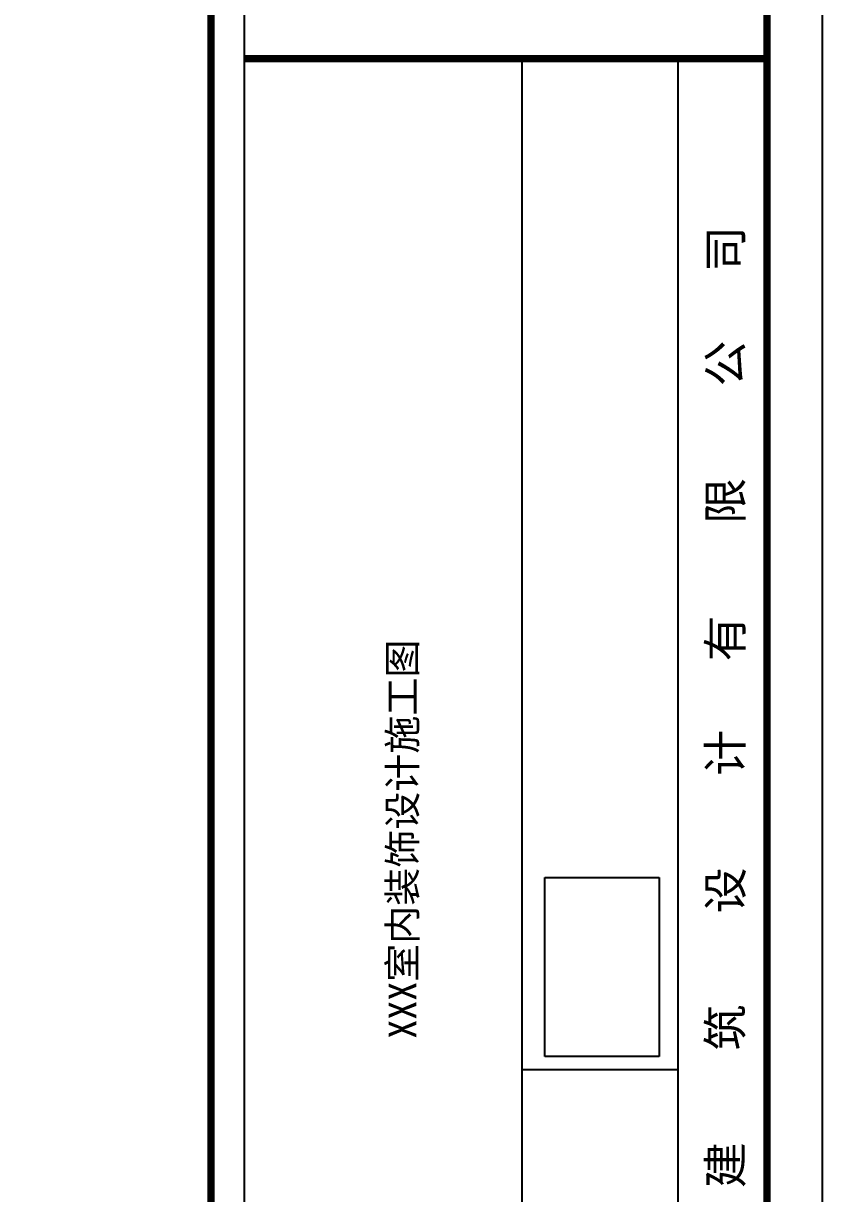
# Model space of a CAD drawing. Header units: millimetres. Extents: x 34817 to 170845, y 26625 to 47482.
# Drawn here: x 166202 to 169617, y 37545 to 42545 of the extents above; entities that cross this region are included whole.
import ezdxf
from ezdxf.enums import TextEntityAlignment as Align

# ---------------------------------------------------------------- set-up
doc = ezdxf.new("R2010")
doc.units = ezdxf.units.MM
doc.layers.get('0').update_dxf_attribs({"color": 142})
doc.layers.add('A-LIBRARY-图框', color=13, linetype='Continuous')
doc.styles.add('黑体', font='simhei_0.ttf')
picture_1 = doc.add_image_def('image1.jpg', size_in_pixel=(828, 1296))

# ---------------------------------------------------------------- blocks, each defined once
blk = doc.blocks.new('A$A20FB58630')
for p, q in [((557.47, 6.98), (557.47, 413.02)), ((557.47, 351.91), (623.11, 351.91)), ((592.38, 87.78), (592.38, 351.91)), ((611.93, 142.44), (611.93, 351.91)), ((592.38, 224.99), (611.93, 224.99))]:
    blk.add_line(p, q)
at = {"const_width": 0.938}
blk.add_lwpolyline([(43.07, 6.98), (623.11, 6.98), (623.11, 413.02), (43.07, 413.02)], close=True, dxfattribs=at)
for points in [[(553.28, 6.98), (553.28, 413.02)], [(623.11, 351.91), (557.47, 351.91)]]:
    blk.add_lwpolyline(points, dxfattribs=at)
at = {"layer": 'A-LIBRARY-图框', "color": 1}
blk.add_line((630.09, -36.09), (630.09, 456.09), dxfattribs=at)
at = {"style": '黑体'}
blk.add_text(' 建    筑    设    计   有    限    公   司', height=4.223, rotation=90, dxfattribs=at).set_placement((617.79, 269.06), align=Align.MIDDLE)
for tag, height, p in [('XXX', 3.5, (589.83, 374.91)), ('材料清单', 2.5, (592.38, 64.41)), ('1:60', 2.5, (579.33, 35.91)), ('2019.05', 2.5, (611.83, 35.91)), ('PL-00', 2.5, (592.33, 26.91))]:
    blk.add_attdef(tag, text='', height=height, dxfattribs=at).set_placement(p, align=Align.MIDDLE_CENTER)
blk.add_attdef('XXX室内装饰设计施工图', text='', height=3.5, rotation=90, dxfattribs=at).set_placement((577.33, 253.91), align=Align.MIDDLE_CENTER)

msp = doc.modelspace()

# ---------------------------------------------------------------- block references
at = {"layer": 'A-LIBRARY-图框'}
ref = msp.add_blockref('A$A20FB58630', (148174, 30418.1), dxfattribs=dict(at, xscale=34.03219720310778, yscale=34.03219720310778, zscale=34.03219720310778))
ref.add_attrib('XXX室内装饰设计施工图', 'XXX室内装饰设计施工图', dxfattribs={"layer": '0', "height": 119.113, "rotation": 90, "style": '黑体'}).set_placement((167821.7, 39059.3), align=Align.MIDDLE_CENTER)

# ---------------------------------------------------------------- pictures from other files: only their frames are drawn
image = msp.add_image(picture_1, insert=(168430, 38130), size_in_units=(488.6, 764.7))
image.dxf.flags = 7

doc.saveas('drawing.dxf')
